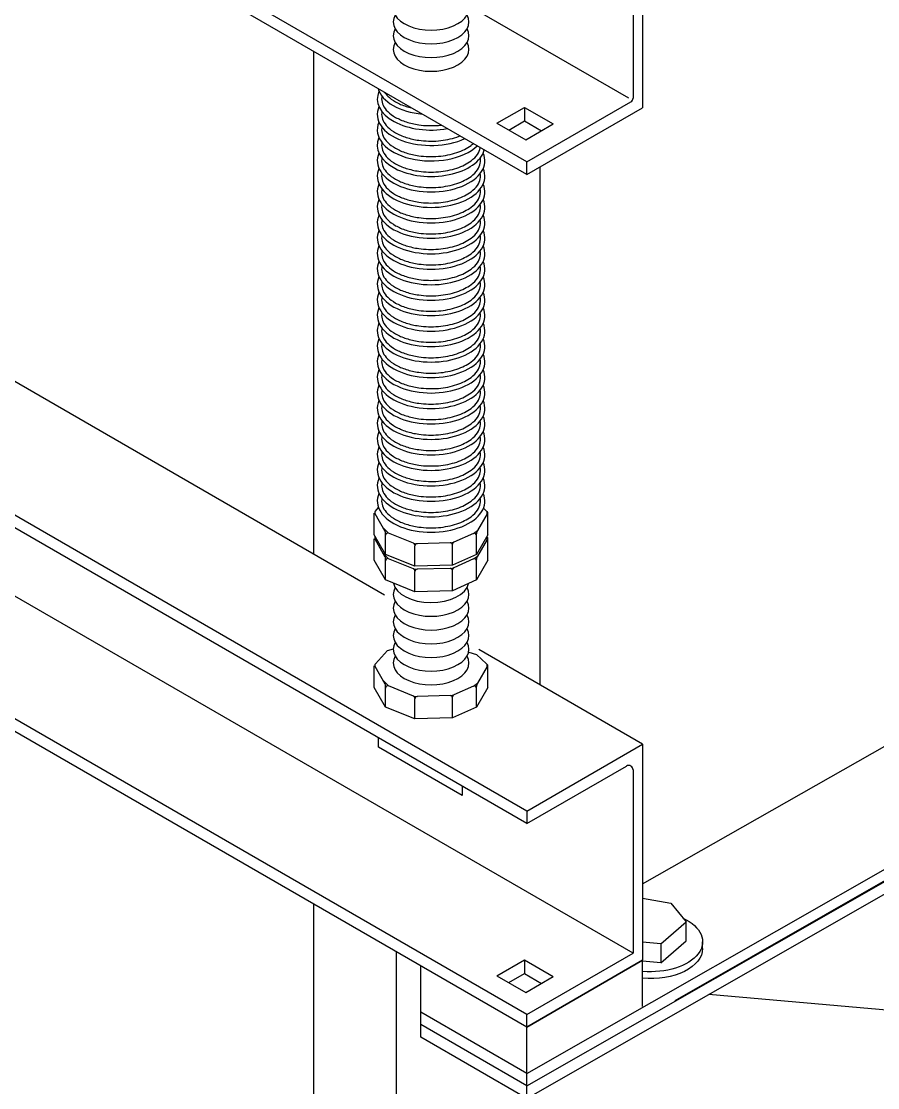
# Model space of a CAD drawing. Extents: x -5343388 to 7033982, y -486386 to 188356.
# Drawn here: x 601113 to 602967, y 10995 to 13303 of the extents above; entities that cross this region are included whole.
import ezdxf

# ---------------------------------------------------------------- set-up
doc = ezdxf.new("R2010")
doc.units = 0
doc.header["$MEASUREMENT"] = 0

msp = doc.modelspace()

# ---------------------------------------------------------------- linework, layer by layer
for p, q in [((602207.42857, 12998.97555, 0), (599259.29379, 14701.08195, 0)), ((602207.42857, 12971.78448, 0), (599259.29379, 14673.89089, 0)), ((602528.18398, 11184.30776, 0), (607395.48092, 13963.59722, 0)), ((602207.42857, 10971.92847, 0), (607395.48092, 13936.40615, 0)), ((602207.42857, 10999.11954, 0), (607023.07379, 13748.58786, 0)), ((602457.95409, 11436.37316, 0), (606257.41689, 13599.14829, 0)), ((602457.95409, 13584.15226, 0), (602457.95409, 13116.42546, 0)), ((602437.2904, 13528.53596, 0), (602437.2904, 13137.18469, 0)), ((602207.42857, 11026.3106, 0), (606487.27872, 13466.4375, 0)), ((602427.76698, 13137.18469, 0), (602101.28852, 13325.67711, 0)), ((602207.42857, 11594.10055, 0), (599259.29379, 13296.20696, 0)), ((602207.42857, 11566.90948, 0), (599259.29379, 13269.01589, 0)), ((601898.95291, 12061.48101, 0), (599863.1777, 13236.83637, 0)), ((602142.64583, 13082.86429, 0), (602202.00053, 13117.13274, 0)), ((602202.00053, 13117.13274, 0), (602264.21783, 13081.21157, 0)), ((602202.00053, 13117.13274, 0), (602202.00053, 13087.6531, 0)), ((602207.42857, 12998.97555, 0), (602432.52869, 13128.93716, 0)), ((602207.42857, 12971.78448, 0), (602457.95409, 13116.42546, 0)), ((602168.17595, 13068.12447, 0), (602202.00053, 13087.6531, 0)), ((602202.00053, 13087.6531, 0), (602238.68771, 13066.47175, 0)), ((602142.64583, 13082.86429, 0), (602204.86313, 13046.94312, 0)), ((602204.86313, 13046.94312, 0), (602264.21783, 13081.21157, 0)), ((602207.42857, 12971.78448, 0), (602207.42857, 12998.97555, 0)), ((602437.2904, 11286.2756, 0), (599487.87973, 12989.11865, 0)), ((602207.42857, 11153.56481, 0), (599259.29379, 12855.67122, 0)), ((602207.42857, 11126.37374, 0), (599259.29379, 12828.48015, 0)), ((601876.99103, 12192.20299, 0), (601876.99103, 12238.80951, 0)), ((601900.95576, 12199.13666, 0), (601878.72578, 12237.64012, 0)), ((601879.31958, 12243.2168, 0), (601886.13175, 12250.74122, 0)), ((602121.13486, 12237.38342, 0), (602100.32898, 12201.34658, 0)), ((602113.46094, 12249.65733, 0), (602120.27803, 12243.22852, 0)), ((602123.01782, 12192.20299, 0), (602123.01782, 12238.59018, 0)), ((601901.59371, 12149.5899, 0), (601876.99103, 12192.20299, 0)), ((601879.31958, 12187.81203, 0), (601879.44572, 12187.95136, 0)), ((601895.76263, 12208.13143, 0), (601908.12829, 12195.4103, 0)), ((601901.59371, 12149.5899, 0), (601901.59371, 12196.75581, 0)), ((601962.17019, 12173.73091, 0), (601908.12829, 12195.4103, 0)), ((602091.71844, 12195.05342, 0), (602049.08152, 12176.09111, 0)), ((602091.71844, 12195.05342, 0), (602100.32898, 12201.34658, 0)), ((602098.41514, 12149.5899, 0), (602098.41514, 12194.20401, 0)), ((602123.01782, 12192.20299, 0), (602098.41514, 12149.5899, 0)), ((601876.99103, 12136.79822, 0), (601876.99103, 12183.40474, 0)), ((601900.95576, 12143.73189, 0), (601878.72578, 12182.23536, 0)), ((601962.17019, 12173.73091, 0), (601969.78562, 12172.66325, 0)), ((601965.15903, 12124.09011, 0), (601965.15903, 12167.90345, 0)), ((602041.35796, 12174.69495, 0), (601969.78562, 12172.66325, 0)), ((602041.35796, 12174.69495, 0), (602049.08152, 12176.09111, 0)), ((602046.25479, 12126.39216, 0), (602046.25479, 12171.74028, 0)), ((602121.13486, 12181.97865, 0), (602100.32898, 12145.94181, 0)), ((602123.01782, 12136.79822, 0), (602123.01782, 12183.18541, 0)), ((601895.76263, 12152.72666, 0), (601908.12829, 12140.00553, 0)), ((601965.15903, 12124.09011, 0), (601901.59371, 12149.5899, 0)), ((601901.59371, 12094.18514, 0), (601901.59371, 12141.35104, 0)), ((602098.41514, 12149.5899, 0), (602046.25479, 12126.39216, 0)), ((602091.71844, 12139.64865, 0), (602100.32898, 12145.94181, 0)), ((601901.59371, 12094.18514, 0), (601876.99103, 12136.79822, 0)), ((601962.17019, 12118.32615, 0), (601908.12829, 12140.00553, 0)), ((601962.17019, 12118.32615, 0), (601969.78562, 12117.25848, 0)), ((602046.25479, 12126.39216, 0), (601965.15903, 12124.09011, 0)), ((602041.35796, 12119.29018, 0), (601969.78562, 12117.25848, 0)), ((602041.35796, 12119.29018, 0), (602049.08152, 12120.68634, 0)), ((602091.71844, 12139.64865, 0), (602049.08152, 12120.68634, 0)), ((602098.41514, 12094.18514, 0), (602098.41514, 12138.79925, 0)), ((602123.01782, 12136.79822, 0), (602098.41514, 12094.18514, 0)), ((601965.15903, 12068.68535, 0), (601901.59371, 12094.18514, 0)), ((601965.15903, 12068.68535, 0), (601965.15903, 12112.49869, 0)), ((602046.25479, 12070.98739, 0), (602046.25479, 12116.33551, 0)), ((602098.41514, 12094.18514, 0), (602046.25479, 12070.98739, 0)), ((602046.25479, 12070.98739, 0), (601965.15903, 12068.68535, 0)), ((601879.31958, 11912.54054, 0), (601905.43661, 11941.38824, 0)), ((601905.43661, 11941.38824, 0), (601918.61892, 11945.38689, 0)), ((602081.8507, 11938.24575, 0), (602098.52581, 11933.06554, 0)), ((602098.52581, 11933.06554, 0), (602120.27803, 11912.55226, 0)), ((602457.95409, 11738.74153, 0), (602103.26184, 11943.52319, 0)), ((601876.99103, 11861.52673, 0), (601876.99103, 11908.13324, 0)), ((601900.95576, 11868.4604, 0), (601878.72578, 11906.96386, 0)), ((602121.13486, 11906.70715, 0), (602100.32898, 11870.67032, 0)), ((602123.01782, 11861.52673, 0), (602123.01782, 11907.91392, 0)), ((601895.76263, 11877.45516, 0), (601908.12829, 11864.73403, 0)), ((601901.59371, 11818.91364, 0), (601901.59371, 11866.07954, 0)), ((601962.17019, 11843.05465, 0), (601908.12829, 11864.73403, 0)), ((602091.71844, 11864.37716, 0), (602049.08152, 11845.41485, 0)), ((602091.71844, 11864.37716, 0), (602100.32898, 11870.67032, 0)), ((602098.41514, 11818.91364, 0), (602098.41514, 11863.52775, 0)), ((601901.59371, 11818.91364, 0), (601876.99103, 11861.52673, 0)), ((601962.17019, 11843.05465, 0), (601969.78562, 11841.98698, 0)), ((602041.35796, 11844.01869, 0), (601969.78562, 11841.98698, 0)), ((602041.35796, 11844.01869, 0), (602049.08152, 11845.41485, 0)), ((602046.25479, 11795.71589, 0), (602046.25479, 11841.06402, 0)), ((602123.01782, 11861.52673, 0), (602098.41514, 11818.91364, 0)), ((601965.15903, 11793.41385, 0), (601901.59371, 11818.91364, 0)), ((601965.15903, 11793.41385, 0), (601965.15903, 11837.22719, 0)), ((602098.41514, 11818.91364, 0), (602046.25479, 11795.71589, 0)), ((602046.25479, 11795.71589, 0), (601965.15903, 11793.41385, 0)), ((602207.42857, 11594.10055, 0), (602457.95409, 11738.74153, 0)), ((602457.95409, 11738.74153, 0), (602457.95409, 11271.01472, 0)), ((602207.42857, 11566.90948, 0), (602423.00527, 11691.37275, 0)), ((602437.2904, 11683.12522, 0), (602437.2904, 11286.2756, 0)), ((602207.42857, 11594.10055, 0), (602207.42857, 11566.90948, 0)), ((602457.95409, 11405.15543, 0), (602518.82034, 11394.5172, 0)), ((602518.82034, 11394.5172, 0), (602551.81843, 11354.07203, 0)), ((602497.55113, 11306.41114, 0), (602551.81843, 11354.07203, 0)), ((602551.81843, 11312.93032, 0), (602551.81843, 11354.07203, 0)), ((602497.55113, 11306.41114, 0), (602457.95409, 11310.25123, 0)), ((602497.55113, 11265.26943, 0), (602551.81843, 11312.93032, 0)), ((602587.74244, 11296.40719, 0), (602587.74244, 11311.21819, 0)), ((602497.55113, 11306.41114, 0), (602497.55113, 11265.26943, 0)), ((602142.64583, 11237.45356, 0), (602202.00053, 11271.72201, 0)), ((602202.00053, 11271.72201, 0), (602264.21783, 11235.80083, 0)), ((602202.00053, 11271.72201, 0), (602202.00053, 11242.24236, 0)), ((602207.42857, 11153.56481, 0), (602437.2904, 11286.2756, 0)), ((602457.95409, 11271.01472, 0), (602207.42857, 11126.37374, 0)), ((602207.42857, 11126.37374, 0), (602457.95409, 11271.01472, 0)), ((602457.95409, 11170.95158, 0), (602457.95409, 11271.01472, 0)), ((602497.55113, 11265.26943, 0), (602457.95409, 11269.10952, 0)), ((601977.56674, 11104.63926, 0), (601977.56674, 11259.08454, 0)), ((602168.17595, 11222.71374, 0), (602202.00053, 11242.24236, 0)), ((602202.00053, 11242.24236, 0), (602238.68771, 11221.06101, 0)), ((602142.64583, 11237.45356, 0), (602204.86313, 11201.53238, 0)), ((602204.86313, 11201.53238, 0), (602264.21783, 11235.80083, 0)), ((607144.9554, 10797.27407, 0), (602601.50471, 11197.10545, 0)), ((602207.42857, 11026.3106, 0), (601977.56674, 11159.0214, 0)), ((602207.42857, 10971.92847, 0), (602207.42857, 11153.56481, 0)), ((602207.42857, 10999.11954, 0), (601977.56674, 11131.83033, 0)), ((602207.42857, 10971.92847, 0), (601977.56674, 11104.63926, 0))]:
    msp.add_line(p, q)
at = {"color": 6}
for p, q in [((601745.20393, 13238.65, 0), (601745.20393, 12150.24802, 0)), ((602235.59194, 12988.04461, 0), (602235.59194, 11867.12237, 0)), ((601745.20393, 11393.23927, 0), (601745.20393, 8753.28083, 0)), ((601924.75259, 11289.5768, 0), (601924.75259, 8800.08549, 0))]:
    msp.add_line(p, q, dxfattribs=at)
at = {"color": 9}
for p, q in [((601886.24516, 11732.18186, 0), (601886.24516, 11752.34481, 0)), ((602067.48282, 11627.54424, 0), (601886.24516, 11732.18186, 0)), ((602067.48282, 11647.7072, 0), (602067.48282, 11627.54424, 0))]:
    msp.add_line(p, q, dxfattribs=at)
for centre, radius, start, end in [((602427.76698, 13137.18469, 0), 9.52342, 300.00000006, 0), ((601882.84954, 12240.02098, 0), 4.76171, 137.84414436, 209.99999999), ((602117.0111, 12239.76427, 0), 4.76171, 330.00000001, 46.67904837), ((602118.2561, 12238.59018, 0), 4.76171, 0, 46.67904837), ((601882.84954, 12184.61621, 0), 4.76171, 137.84414436, 209.99999999), ((601896.832, 12196.75581, 0), 4.76171, 0, 29.99999999), ((601896.832, 12196.75581, 0), 4.76171, 0, 29.99999999), ((601906.35542, 12190.99093, 0), 4.76171, 68.14137376, 180), ((602093.65343, 12190.70259, 0), 4.76171, 0, 113.97658565), ((602112.70027, 12194.20401, 0), 14.28513, 150.00000001, 180), ((602117.0111, 12184.35951, 0), 4.76171, 330.00000001, 46.67904837), ((602118.2561, 12183.18541, 0), 4.76171, 0, 46.67904837), ((601960.39732, 12169.31154, 0), 4.76171, 0, 68.14137376), ((601969.92074, 12167.90345, 0), 4.76171, 91.626003, 180), ((602041.49308, 12169.93516, 0), 4.76171, 0, 91.626003), ((602051.0165, 12171.74028, 0), 4.76171, 113.97658565, 180), ((601896.832, 12141.35104, 0), 4.76171, 0, 29.99999999), ((601896.832, 12141.35104, 0), 4.76171, 0, 29.99999999), ((601906.35542, 12135.58616, 0), 4.76171, 68.14137376, 180), ((602112.70027, 12138.79925, 0), 14.28513, 150.00000001, 180), ((601960.39732, 12113.90678, 0), 4.76171, 0, 68.14137376), ((601969.92074, 12112.49869, 0), 4.76171, 91.626003, 180), ((602041.49308, 12114.53039, 0), 4.76171, 0, 91.626003), ((602051.0165, 12116.33551, 0), 4.76171, 113.97658565, 180), ((602093.65343, 12135.29782, 0), 4.76171, 0, 113.97658565), ((601882.84954, 11909.34472, 0), 4.76171, 137.84414436, 209.99999999), ((602117.0111, 11909.08801, 0), 4.76171, 330.00000001, 46.67904837), ((602118.2561, 11907.91392, 0), 4.76171, 0, 46.67904837), ((601896.832, 11866.07954, 0), 4.76171, 0, 29.99999999), ((601896.832, 11866.07954, 0), 4.76171, 0, 29.99999999), ((601906.35542, 11860.31466, 0), 4.76171, 68.14137376, 180), ((602093.65343, 11860.02633, 0), 4.76171, 0, 113.97658565), ((602112.70027, 11863.52775, 0), 14.28513, 150.00000001, 180), ((601960.39732, 11838.63528, 0), 4.76171, 0, 68.14137376), ((601969.92074, 11837.22719, 0), 4.76171, 91.626003, 180), ((602041.49308, 11839.25889, 0), 4.76171, 0, 91.626003), ((602051.0165, 11841.06402, 0), 4.76171, 113.97658565, 180), ((602427.76698, 11683.12522, 0), 9.52342, 0, 120.00000006)]:
    msp.add_arc(centre, radius, start, end)
for centre, major_axis, start_param, end_param in [((602000.00443, 13331.56065, 0), (81.88963, 0), 2.8223911923, 6.6023867685), ((602000.00443, 13301.88755, 0), (81.88963, 0), 2.8223911923, 6.6023867685), ((602000.00443, 13272.21445, 0), (81.88963, 0), 2.8223911923, 6.6023867685), ((602000.00443, 13242.54135, 0), (81.88963, 0), 2.8223911923, 6.6023867685), ((602000.00443, 13168.79409, 0), (116.42774, 0), 3.3048867624, 4.5490948715), ((602000.00443, 13135.31084, 0), (-116.42774, 0), -0.2517082226, 1.8777127975), ((602000.00443, 13101.82759, 0), (-116.42774, 0), -0.2517082226, 2.2477724929), ((602000.00443, 13068.34434, 0), (116.42774, 0), 2.889884431, 5.7442884396), ((602000.00443, 13034.86109, 0), (-116.42774, 0), -0.2517082226, 2.9949972689), ((602000.00443, 13001.37784, 0), (-116.42774, 0), -0.2517082226, 3.3933008762), ((602000.00443, 12967.89459, 0), (-116.42774, 0), -0.2517082226, 3.3933008762), ((602000.00443, 12934.41134, 0), (-116.42774, 0), -0.2517082226, 3.3933008762), ((602000.00443, 12900.9281, 0), (-116.42774, 0), -0.2517082226, 3.3933008762), ((602000.00443, 12867.44485, 0), (-116.42774, 0), -0.2517082226, 3.3933008762), ((602000.00443, 12833.9616, 0), (-116.42774, 0), -0.2517082226, 3.3933008762), ((602000.00443, 12800.47835, 0), (-116.42774, 0), -0.2517082226, 3.3933008762), ((602000.00443, 12766.9951, 0), (-116.42774, 0), -0.2517082226, 3.3933008762), ((602000.00443, 12733.51185, 0), (-116.42774, 0), -0.2517082226, 3.3933008762), ((602000.00443, 12700.0286, 0), (-116.42774, 0), -0.2517082226, 3.3933008762), ((602000.00443, 12666.54536, 0), (-116.42774, 0), -0.2517082226, 3.3933008762), ((602000.00443, 12633.06211, 0), (-116.42774, 0), -0.2517082226, 3.3933008762), ((602000.00443, 12599.57886, 0), (-116.42774, 0), -0.2517082226, 3.3933008762), ((602000.00443, 12566.09561, 0), (-116.42774, 0), -0.2517082226, 3.3933008762), ((602000.00443, 12532.61236, 0), (-116.42774, 0), -0.2517082226, 3.3933008762), ((602000.00443, 12499.12911, 0), (-116.42774, 0), -0.2517082226, 3.3933008762), ((602000.00443, 12465.64586, 0), (-116.42774, 0), -0.2517082226, 3.3933008762), ((602000.00443, 12432.16262, 0), (-116.42774, 0), -0.2517082226, 3.3933008762), ((602000.00443, 12398.67937, 0), (-116.42774, 0), -0.2517082226, 3.3933008762), ((602000.00443, 12365.19612, 0), (-116.42774, 0), -0.2517082226, 3.3933008762), ((602000.00443, 12331.71287, 0), (-116.42774, 0), -0.2517082226, 3.3933008762), ((602000.00443, 12298.22962, 0), (-116.42774, 0), -0.2517082226, 3.3933008762), ((602000.00443, 12264.74637, 0), (-116.42774, 0), -0.2517082226, 3.3933008762), ((602000.00443, 12062.85262, 0), (81.88963, 0), 2.8223911923, 6.6023867685), ((602000.00443, 12092.52572, 0), (81.88963, 0), 3.2510512288, 6.1563469631), ((602000.00443, 12033.17952, 0), (81.88963, 0), 2.8223911923, 6.6023867685), ((602000.00443, 12003.50642, 0), (81.88963, 0), 2.8223911923, 6.6023867685), ((602000.00443, 11973.83332, 0), (81.88963, 0), 2.8223911923, 6.6023867685), ((602000.00443, 11944.16022, 0), (81.88963, 0), 2.8223911923, 6.6023867685), ((602000.00443, 11914.48712, 0), (81.88963, 0), 2.8223911923, 6.6023867685)]:
    msp.add_ellipse(centre, major_axis=major_axis, ratio=0.5773502692, start_param=start_param, end_param=end_param, dxfattribs=at)
at = {"extrusion": (-5.55112e-17, -8.32667e-17, -1)}
for centre, start_param in [((602475.02622, 11311.21819, 0), 2.2434000146), ((602475.02622, 11296.40719, 0), 3.1415926536)]:
    msp.add_ellipse(centre, major_axis=(-112.71622, 0), ratio=0.5773502692, start_param=start_param, end_param=4.86443536, dxfattribs=at)
at = {"color": 9}
for points, knots in [([(601893.65255, 13141.44024, 0), (601893.22326, 13139.3899, 0), (601893.01392, 13137.34904, 0), (601893.01392, 13135.31084, 0), (601893.01392, 13130.80585, 0), (601894.03317, 13126.27884, 0), (601898.36218, 13117.09298, 0), (601901.69939, 13112.44659, 0), (601910.78227, 13103.5234, 0), (601916.52173, 13099.26056, 0), (601930.02367, 13091.64357, 0), (601937.78036, 13088.29046, 0), (601954.70382, 13082.84856, 0), (601963.86799, 13080.75917, 0), (601987.1619, 13077.4322, 0), (602001.67072, 13077.0111, 0), (602017.86552, 13078.35191, 0), (602019.96862, 13078.5626, 0), (602022.05817, 13078.80813, 0)], [6.1629935994, 6.1629935994, 6.1629935994, 6.1629935994, 6.2831853072, 6.2831853072, 6.2831853072, 6.5488420124, 6.5488420124, 6.8144987176, 6.8144987176, 7.0801554228, 7.0801554228, 7.345812128, 7.345812128, 7.6114688332, 7.6114688332, 7.9964116953, 7.9964116953, 8.0541718932, 8.0541718932, 8.0541718932, 8.0541718932]), ([(601899.3592, 13149.64841, 0), (601901.22397, 13146.88947, 0), (601903.51557, 13144.14558, 0), (601910.78227, 13137.00665, 0), (601916.52173, 13132.74381, 0), (601930.02367, 13125.12682, 0), (601937.78036, 13121.77371, 0), (601950.03648, 13117.83264, 0), (601953.97212, 13116.73951, 0), (601958.01698, 13115.78233, 0)], [6.65508197206, 6.65508197206, 6.65508197206, 6.65508197206, 6.81449871758, 6.81449871758, 7.08015542278, 7.08015542278, 7.34581212797, 7.34581212797, 7.4649373135, 7.4649373135, 7.4649373135, 7.4649373135]), ([(601893.65255, 13107.95699, 0), (601893.22326, 13105.90665, 0), (601893.01392, 13103.86579, 0), (601893.01392, 13101.82759, 0), (601893.01392, 13097.3226, 0), (601894.03317, 13092.79559, 0), (601898.36218, 13083.60974, 0), (601901.69939, 13078.96334, 0), (601910.78227, 13070.04016, 0), (601916.52173, 13065.77731, 0), (601930.02367, 13058.16032, 0), (601937.78036, 13054.80722, 0), (601954.70382, 13049.36531, 0), (601963.86799, 13047.27592, 0), (601987.1619, 13043.94895, 0), (602001.67072, 13043.52785, 0), (602029.83439, 13045.85959, 0), (602043.47841, 13048.61339, 0), (602058.04202, 13053.51033, 0), (602060.42988, 13054.38874, 0), (602062.74734, 13055.31622, 0)], [6.1629935994, 6.1629935994, 6.1629935994, 6.1629935994, 6.2831853072, 6.2831853072, 6.2831853072, 6.5488420124, 6.5488420124, 6.8144987176, 6.8144987176, 7.0801554228, 7.0801554228, 7.345812128, 7.345812128, 7.6114688332, 7.6114688332, 7.9964116953, 7.9964116953, 8.3813545574, 8.3813545574, 8.4592612374, 8.4592612374, 8.4592612374, 8.4592612374]), ([(601893.65255, 13074.47375, 0), (601893.22326, 13072.4234, 0), (601893.01392, 13070.38254, 0), (601893.01392, 13068.34434, 0), (601893.01392, 13063.83935, 0), (601894.03317, 13059.31234, 0), (601898.36218, 13050.12649, 0), (601901.69939, 13045.48009, 0), (601910.78227, 13036.55691, 0), (601916.52173, 13032.29406, 0), (601930.02367, 13024.67708, 0), (601937.78036, 13021.32397, 0), (601954.70382, 13015.88206, 0), (601963.86799, 13013.79267, 0), (601987.1619, 13010.4657, 0), (602001.67072, 13010.0446, 0), (602029.83439, 13012.37634, 0), (602043.47841, 13015.13014, 0), (602067.70295, 13023.27552, 0), (602078.26518, 13028.67037, 0), (602088.19955, 13036.08385, 0), (602089.84385, 13037.42402, 0), (602091.3762, 13038.78735, 0)], [6.1629935994, 6.1629935994, 6.1629935994, 6.1629935994, 6.2831853072, 6.2831853072, 6.2831853072, 6.5488420124, 6.5488420124, 6.8144987176, 6.8144987176, 7.0801554228, 7.0801554228, 7.345812128, 7.345812128, 7.6114688332, 7.6114688332, 7.9964116953, 7.9964116953, 8.3813545574, 8.3813545574, 8.7662974195, 8.7662974195, 8.8488297542, 8.8488297542, 8.8488297542, 8.8488297542]), ([(601893.65255, 13040.9905, 0), (601893.22326, 13038.94015, 0), (601893.01392, 13036.89929, 0), (601893.01392, 13034.86109, 0), (601893.01392, 13030.3561, 0), (601894.03317, 13025.8291, 0), (601898.36218, 13016.64324, 0), (601901.69939, 13011.99684, 0), (601910.78227, 13003.07366, 0), (601916.52173, 12998.81081, 0), (601930.02367, 12991.19383, 0), (601937.78036, 12987.84072, 0), (601954.70382, 12982.39881, 0), (601963.86799, 12980.30942, 0), (601987.1619, 12976.98245, 0), (602001.67072, 12976.56135, 0), (602029.83439, 12978.8931, 0), (602043.47841, 12981.64689, 0), (602067.70295, 12989.79227, 0), (602078.26518, 12995.18712, 0), (602092.37106, 13005.71357, 0), (602097.04551, 13010.4929, 0), (602103.71085, 13020.13737, 0), (602105.71312, 13024.97493, 0), (602106.56154, 13029.81676, 0), (602106.57735, 13029.90943, 0), (602106.59272, 13030.00208, 0)], [6.1629935994, 6.1629935994, 6.1629935994, 6.1629935994, 6.2831853072, 6.2831853072, 6.2831853072, 6.5488420124, 6.5488420124, 6.8144987176, 6.8144987176, 7.0801554228, 7.0801554228, 7.345812128, 7.345812128, 7.6114688332, 7.6114688332, 7.9964116953, 7.9964116953, 8.3813545574, 8.3813545574, 8.7662974195, 8.7662974195, 9.0451258456, 9.0451258456, 9.3239542718, 9.3239542718, 9.3293962062, 9.3293962062, 9.3293962062, 9.3293962062]), ([(601893.65255, 13007.50725, 0), (601893.22326, 13005.4569, 0), (601893.01392, 13003.41605, 0), (601893.01392, 13001.37784, 0), (601893.01392, 12996.87285, 0), (601894.03317, 12992.34585, 0), (601898.36218, 12983.15999, 0), (601901.69939, 12978.5136, 0), (601910.78227, 12969.59041, 0), (601916.52173, 12965.32757, 0), (601930.02367, 12957.71058, 0), (601937.78036, 12954.35747, 0), (601954.70382, 12948.91557, 0), (601963.86799, 12946.82617, 0), (601987.1619, 12943.4992, 0), (602001.67072, 12943.0781, 0), (602029.83439, 12945.40985, 0), (602043.47841, 12948.16364, 0), (602067.70295, 12956.30902, 0), (602078.26518, 12961.70387, 0), (602092.37106, 12972.23033, 0), (602097.04551, 12977.00965, 0), (602103.71085, 12986.65413, 0), (602105.71312, 12991.49168, 0), (602107.20501, 13000.00577, 0), (602107.15057, 13003.73894, 0), (602106.35694, 13007.50808, 0)], [6.1629935994, 6.1629935994, 6.1629935994, 6.1629935994, 6.2831853072, 6.2831853072, 6.2831853072, 6.5488420124, 6.5488420124, 6.8144987176, 6.8144987176, 7.0801554228, 7.0801554228, 7.345812128, 7.345812128, 7.6114688332, 7.6114688332, 7.9964116953, 7.9964116953, 8.3813545574, 8.3813545574, 8.7662974195, 8.7662974195, 9.0451258456, 9.0451258456, 9.3239542718, 9.3239542718, 9.5449990367, 9.5449990367, 9.5449990367, 9.5449990367]), ([(601893.65255, 12974.024, 0), (601893.22326, 12971.97366, 0), (601893.01392, 12969.9328, 0), (601893.01392, 12967.89459, 0), (601893.01392, 12963.3896, 0), (601894.03317, 12958.8626, 0), (601898.36218, 12949.67674, 0), (601901.69939, 12945.03035, 0), (601910.78227, 12936.10716, 0), (601916.52173, 12931.84432, 0), (601930.02367, 12924.22733, 0), (601937.78036, 12920.87422, 0), (601954.70382, 12915.43232, 0), (601963.86799, 12913.34292, 0), (601987.1619, 12910.01595, 0), (602001.67072, 12909.59485, 0), (602029.83439, 12911.9266, 0), (602043.47841, 12914.6804, 0), (602067.70295, 12922.82578, 0), (602078.26518, 12928.22062, 0), (602092.37106, 12938.74708, 0), (602097.04551, 12943.52641, 0), (602103.71085, 12953.17088, 0), (602105.71312, 12958.00843, 0), (602107.20501, 12966.52252, 0), (602107.15057, 12970.25569, 0), (602106.35694, 12974.02483, 0)], [6.1629935994, 6.1629935994, 6.1629935994, 6.1629935994, 6.2831853072, 6.2831853072, 6.2831853072, 6.5488420124, 6.5488420124, 6.8144987176, 6.8144987176, 7.0801554228, 7.0801554228, 7.345812128, 7.345812128, 7.6114688332, 7.6114688332, 7.9964116953, 7.9964116953, 8.3813545574, 8.3813545574, 8.7662974195, 8.7662974195, 9.0451258456, 9.0451258456, 9.3239542718, 9.3239542718, 9.5449990367, 9.5449990367, 9.5449990367, 9.5449990367]), ([(601893.65255, 12940.54075, 0), (601893.22326, 12938.49041, 0), (601893.01392, 12936.44955, 0), (601893.01392, 12934.41134, 0), (601893.01392, 12929.90635, 0), (601894.03317, 12925.37935, 0), (601898.36218, 12916.19349, 0), (601901.69939, 12911.5471, 0), (601910.78227, 12902.62391, 0), (601916.52173, 12898.36107, 0), (601930.02367, 12890.74408, 0), (601937.78036, 12887.39097, 0), (601954.70382, 12881.94907, 0), (601963.86799, 12879.85968, 0), (601987.1619, 12876.5327, 0), (602001.67072, 12876.11161, 0), (602029.83439, 12878.44335, 0), (602043.47841, 12881.19715, 0), (602067.70295, 12889.34253, 0), (602078.26518, 12894.73737, 0), (602092.37106, 12905.26383, 0), (602097.04551, 12910.04316, 0), (602103.71085, 12919.68763, 0), (602105.71312, 12924.52518, 0), (602107.20501, 12933.03927, 0), (602107.15057, 12936.77244, 0), (602106.35694, 12940.54159, 0)], [6.1629935994, 6.1629935994, 6.1629935994, 6.1629935994, 6.2831853072, 6.2831853072, 6.2831853072, 6.5488420124, 6.5488420124, 6.8144987176, 6.8144987176, 7.0801554228, 7.0801554228, 7.345812128, 7.345812128, 7.6114688332, 7.6114688332, 7.9964116953, 7.9964116953, 8.3813545574, 8.3813545574, 8.7662974195, 8.7662974195, 9.0451258456, 9.0451258456, 9.3239542718, 9.3239542718, 9.5449990367, 9.5449990367, 9.5449990367, 9.5449990367]), ([(601893.65255, 12907.0575, 0), (601893.22326, 12905.00716, 0), (601893.01392, 12902.9663, 0), (601893.01392, 12900.9281, 0), (601893.01392, 12896.42311, 0), (601894.03317, 12891.8961, 0), (601898.36218, 12882.71024, 0), (601901.69939, 12878.06385, 0), (601910.78227, 12869.14066, 0), (601916.52173, 12864.87782, 0), (601930.02367, 12857.26083, 0), (601937.78036, 12853.90772, 0), (601954.70382, 12848.46582, 0), (601963.86799, 12846.37643, 0), (601987.1619, 12843.04946, 0), (602001.67072, 12842.62836, 0), (602029.83439, 12844.9601, 0), (602043.47841, 12847.7139, 0), (602067.70295, 12855.85928, 0), (602078.26518, 12861.25412, 0), (602092.37106, 12871.78058, 0), (602097.04551, 12876.55991, 0), (602103.71085, 12886.20438, 0), (602105.71312, 12891.04193, 0), (602107.20501, 12899.55602, 0), (602107.15057, 12903.28919, 0), (602106.35694, 12907.05834, 0)], [6.1629935994, 6.1629935994, 6.1629935994, 6.1629935994, 6.2831853072, 6.2831853072, 6.2831853072, 6.5488420124, 6.5488420124, 6.8144987176, 6.8144987176, 7.0801554228, 7.0801554228, 7.345812128, 7.345812128, 7.6114688332, 7.6114688332, 7.9964116953, 7.9964116953, 8.3813545574, 8.3813545574, 8.7662974195, 8.7662974195, 9.0451258456, 9.0451258456, 9.3239542718, 9.3239542718, 9.5449990367, 9.5449990367, 9.5449990367, 9.5449990367]), ([(601893.65255, 12873.57425, 0), (601893.22326, 12871.52391, 0), (601893.01392, 12869.48305, 0), (601893.01392, 12867.44485, 0), (601893.01392, 12862.93986, 0), (601894.03317, 12858.41285, 0), (601898.36218, 12849.227, 0), (601901.69939, 12844.5806, 0), (601910.78227, 12835.65741, 0), (601916.52173, 12831.39457, 0), (601930.02367, 12823.77758, 0), (601937.78036, 12820.42448, 0), (601954.70382, 12814.98257, 0), (601963.86799, 12812.89318, 0), (601987.1619, 12809.56621, 0), (602001.67072, 12809.14511, 0), (602029.83439, 12811.47685, 0), (602043.47841, 12814.23065, 0), (602067.70295, 12822.37603, 0), (602078.26518, 12827.77087, 0), (602092.37106, 12838.29733, 0), (602097.04551, 12843.07666, 0), (602103.71085, 12852.72113, 0), (602105.71312, 12857.55868, 0), (602107.20501, 12866.07277, 0), (602107.15057, 12869.80594, 0), (602106.35694, 12873.57509, 0)], [6.1629935994, 6.1629935994, 6.1629935994, 6.1629935994, 6.2831853072, 6.2831853072, 6.2831853072, 6.5488420124, 6.5488420124, 6.8144987176, 6.8144987176, 7.0801554228, 7.0801554228, 7.345812128, 7.345812128, 7.6114688332, 7.6114688332, 7.9964116953, 7.9964116953, 8.3813545574, 8.3813545574, 8.7662974195, 8.7662974195, 9.0451258456, 9.0451258456, 9.3239542718, 9.3239542718, 9.5449990367, 9.5449990367, 9.5449990367, 9.5449990367]), ([(601893.65255, 12840.091, 0), (601893.22326, 12838.04066, 0), (601893.01392, 12835.9998, 0), (601893.01392, 12833.9616, 0), (601893.01392, 12829.45661, 0), (601894.03317, 12824.9296, 0), (601898.36218, 12815.74375, 0), (601901.69939, 12811.09735, 0), (601910.78227, 12802.17417, 0), (601916.52173, 12797.91132, 0), (601930.02367, 12790.29433, 0), (601937.78036, 12786.94123, 0), (601954.70382, 12781.49932, 0), (601963.86799, 12779.40993, 0), (601987.1619, 12776.08296, 0), (602001.67072, 12775.66186, 0), (602029.83439, 12777.9936, 0), (602043.47841, 12780.7474, 0), (602067.70295, 12788.89278, 0), (602078.26518, 12794.28763, 0), (602092.37106, 12804.81408, 0), (602097.04551, 12809.59341, 0), (602103.71085, 12819.23788, 0), (602105.71312, 12824.07543, 0), (602107.20501, 12832.58953, 0), (602107.15057, 12836.32269, 0), (602106.35694, 12840.09184, 0)], [6.1629935994, 6.1629935994, 6.1629935994, 6.1629935994, 6.2831853072, 6.2831853072, 6.2831853072, 6.5488420124, 6.5488420124, 6.8144987176, 6.8144987176, 7.0801554228, 7.0801554228, 7.345812128, 7.345812128, 7.6114688332, 7.6114688332, 7.9964116953, 7.9964116953, 8.3813545574, 8.3813545574, 8.7662974195, 8.7662974195, 9.0451258456, 9.0451258456, 9.3239542718, 9.3239542718, 9.5449990367, 9.5449990367, 9.5449990367, 9.5449990367]), ([(601893.65255, 12806.60776, 0), (601893.22326, 12804.55741, 0), (601893.01392, 12802.51655, 0), (601893.01392, 12800.47835, 0), (601893.01392, 12795.97336, 0), (601894.03317, 12791.44636, 0), (601898.36218, 12782.2605, 0), (601901.69939, 12777.6141, 0), (601910.78227, 12768.69092, 0), (601916.52173, 12764.42807, 0), (601930.02367, 12756.81109, 0), (601937.78036, 12753.45798, 0), (601954.70382, 12748.01607, 0), (601963.86799, 12745.92668, 0), (601987.1619, 12742.59971, 0), (602001.67072, 12742.17861, 0), (602029.83439, 12744.51036, 0), (602043.47841, 12747.26415, 0), (602067.70295, 12755.40953, 0), (602078.26518, 12760.80438, 0), (602092.37106, 12771.33083, 0), (602097.04551, 12776.11016, 0), (602103.71085, 12785.75463, 0), (602105.71312, 12790.59218, 0), (602107.20501, 12799.10628, 0), (602107.15057, 12802.83945, 0), (602106.35694, 12806.60859, 0)], [6.1629935994, 6.1629935994, 6.1629935994, 6.1629935994, 6.2831853072, 6.2831853072, 6.2831853072, 6.5488420124, 6.5488420124, 6.8144987176, 6.8144987176, 7.0801554228, 7.0801554228, 7.345812128, 7.345812128, 7.6114688332, 7.6114688332, 7.9964116953, 7.9964116953, 8.3813545574, 8.3813545574, 8.7662974195, 8.7662974195, 9.0451258456, 9.0451258456, 9.3239542718, 9.3239542718, 9.5449990367, 9.5449990367, 9.5449990367, 9.5449990367]), ([(601893.65255, 12773.12451, 0), (601893.22326, 12771.07416, 0), (601893.01392, 12769.03331, 0), (601893.01392, 12766.9951, 0), (601893.01392, 12762.49011, 0), (601894.03317, 12757.96311, 0), (601898.36218, 12748.77725, 0), (601901.69939, 12744.13086, 0), (601910.78227, 12735.20767, 0), (601916.52173, 12730.94483, 0), (601930.02367, 12723.32784, 0), (601937.78036, 12719.97473, 0), (601954.70382, 12714.53282, 0), (601963.86799, 12712.44343, 0), (601987.1619, 12709.11646, 0), (602001.67072, 12708.69536, 0), (602029.83439, 12711.02711, 0), (602043.47841, 12713.7809, 0), (602067.70295, 12721.92628, 0), (602078.26518, 12727.32113, 0), (602092.37106, 12737.84759, 0), (602097.04551, 12742.62691, 0), (602103.71085, 12752.27139, 0), (602105.71312, 12757.10894, 0), (602107.20501, 12765.62303, 0), (602107.15057, 12769.3562, 0), (602106.35694, 12773.12534, 0)], [6.1629935994, 6.1629935994, 6.1629935994, 6.1629935994, 6.2831853072, 6.2831853072, 6.2831853072, 6.5488420124, 6.5488420124, 6.8144987176, 6.8144987176, 7.0801554228, 7.0801554228, 7.345812128, 7.345812128, 7.6114688332, 7.6114688332, 7.9964116953, 7.9964116953, 8.3813545574, 8.3813545574, 8.7662974195, 8.7662974195, 9.0451258456, 9.0451258456, 9.3239542718, 9.3239542718, 9.5449990367, 9.5449990367, 9.5449990367, 9.5449990367]), ([(601893.65255, 12739.64126, 0), (601893.22326, 12737.59091, 0), (601893.01392, 12735.55006, 0), (601893.01392, 12733.51185, 0), (601893.01392, 12729.00686, 0), (601894.03317, 12724.47986, 0), (601898.36218, 12715.294, 0), (601901.69939, 12710.64761, 0), (601910.78227, 12701.72442, 0), (601916.52173, 12697.46158, 0), (601930.02367, 12689.84459, 0), (601937.78036, 12686.49148, 0), (601954.70382, 12681.04958, 0), (601963.86799, 12678.96018, 0), (601987.1619, 12675.63321, 0), (602001.67072, 12675.21211, 0), (602029.83439, 12677.54386, 0), (602043.47841, 12680.29765, 0), (602067.70295, 12688.44304, 0), (602078.26518, 12693.83788, 0), (602092.37106, 12704.36434, 0), (602097.04551, 12709.14366, 0), (602103.71085, 12718.78814, 0), (602105.71312, 12723.62569, 0), (602107.20501, 12732.13978, 0), (602107.15057, 12735.87295, 0), (602106.35694, 12739.64209, 0)], [6.1629935994, 6.1629935994, 6.1629935994, 6.1629935994, 6.2831853072, 6.2831853072, 6.2831853072, 6.5488420124, 6.5488420124, 6.8144987176, 6.8144987176, 7.0801554228, 7.0801554228, 7.345812128, 7.345812128, 7.6114688332, 7.6114688332, 7.9964116953, 7.9964116953, 8.3813545574, 8.3813545574, 8.7662974195, 8.7662974195, 9.0451258456, 9.0451258456, 9.3239542718, 9.3239542718, 9.5449990367, 9.5449990367, 9.5449990367, 9.5449990367]), ([(601893.65255, 12706.15801, 0), (601893.22326, 12704.10767, 0), (601893.01392, 12702.06681, 0), (601893.01392, 12700.0286, 0), (601893.01392, 12695.52361, 0), (601894.03317, 12690.99661, 0), (601898.36218, 12681.81075, 0), (601901.69939, 12677.16436, 0), (601910.78227, 12668.24117, 0), (601916.52173, 12663.97833, 0), (601930.02367, 12656.36134, 0), (601937.78036, 12653.00823, 0), (601954.70382, 12647.56633, 0), (601963.86799, 12645.47694, 0), (601987.1619, 12642.14996, 0), (602001.67072, 12641.72886, 0), (602029.83439, 12644.06061, 0), (602043.47841, 12646.81441, 0), (602067.70295, 12654.95979, 0), (602078.26518, 12660.35463, 0), (602092.37106, 12670.88109, 0), (602097.04551, 12675.66042, 0), (602103.71085, 12685.30489, 0), (602105.71312, 12690.14244, 0), (602107.20501, 12698.65653, 0), (602107.15057, 12702.3897, 0), (602106.35694, 12706.15885, 0)], [6.1629935994, 6.1629935994, 6.1629935994, 6.1629935994, 6.2831853072, 6.2831853072, 6.2831853072, 6.5488420124, 6.5488420124, 6.8144987176, 6.8144987176, 7.0801554228, 7.0801554228, 7.345812128, 7.345812128, 7.6114688332, 7.6114688332, 7.9964116953, 7.9964116953, 8.3813545574, 8.3813545574, 8.7662974195, 8.7662974195, 9.0451258456, 9.0451258456, 9.3239542718, 9.3239542718, 9.5449990367, 9.5449990367, 9.5449990367, 9.5449990367]), ([(601893.65255, 12672.67476, 0), (601893.22326, 12670.62442, 0), (601893.01392, 12668.58356, 0), (601893.01392, 12666.54536, 0), (601893.01392, 12662.04037, 0), (601894.03317, 12657.51336, 0), (601898.36218, 12648.3275, 0), (601901.69939, 12643.68111, 0), (601910.78227, 12634.75792, 0), (601916.52173, 12630.49508, 0), (601930.02367, 12622.87809, 0), (601937.78036, 12619.52498, 0), (601954.70382, 12614.08308, 0), (601963.86799, 12611.99369, 0), (601987.1619, 12608.66671, 0), (602001.67072, 12608.24562, 0), (602029.83439, 12610.57736, 0), (602043.47841, 12613.33116, 0), (602067.70295, 12621.47654, 0), (602078.26518, 12626.87138, 0), (602092.37106, 12637.39784, 0), (602097.04551, 12642.17717, 0), (602103.71085, 12651.82164, 0), (602105.71312, 12656.65919, 0), (602107.20501, 12665.17328, 0), (602107.15057, 12668.90645, 0), (602106.35694, 12672.6756, 0)], [6.1629935994, 6.1629935994, 6.1629935994, 6.1629935994, 6.2831853072, 6.2831853072, 6.2831853072, 6.5488420124, 6.5488420124, 6.8144987176, 6.8144987176, 7.0801554228, 7.0801554228, 7.345812128, 7.345812128, 7.6114688332, 7.6114688332, 7.9964116953, 7.9964116953, 8.3813545574, 8.3813545574, 8.7662974195, 8.7662974195, 9.0451258456, 9.0451258456, 9.3239542718, 9.3239542718, 9.5449990367, 9.5449990367, 9.5449990367, 9.5449990367]), ([(601893.65255, 12639.19151, 0), (601893.22326, 12637.14117, 0), (601893.01392, 12635.10031, 0), (601893.01392, 12633.06211, 0), (601893.01392, 12628.55712, 0), (601894.03317, 12624.03011, 0), (601898.36218, 12614.84425, 0), (601901.69939, 12610.19786, 0), (601910.78227, 12601.27467, 0), (601916.52173, 12597.01183, 0), (601930.02367, 12589.39484, 0), (601937.78036, 12586.04173, 0), (601954.70382, 12580.59983, 0), (601963.86799, 12578.51044, 0), (601987.1619, 12575.18347, 0), (602001.67072, 12574.76237, 0), (602029.83439, 12577.09411, 0), (602043.47841, 12579.84791, 0), (602067.70295, 12587.99329, 0), (602078.26518, 12593.38813, 0), (602092.37106, 12603.91459, 0), (602097.04551, 12608.69392, 0), (602103.71085, 12618.33839, 0), (602105.71312, 12623.17594, 0), (602107.20501, 12631.69003, 0), (602107.15057, 12635.4232, 0), (602106.35694, 12639.19235, 0)], [6.1629935994, 6.1629935994, 6.1629935994, 6.1629935994, 6.2831853072, 6.2831853072, 6.2831853072, 6.5488420124, 6.5488420124, 6.8144987176, 6.8144987176, 7.0801554228, 7.0801554228, 7.345812128, 7.345812128, 7.6114688332, 7.6114688332, 7.9964116953, 7.9964116953, 8.3813545574, 8.3813545574, 8.7662974195, 8.7662974195, 9.0451258456, 9.0451258456, 9.3239542718, 9.3239542718, 9.5449990367, 9.5449990367, 9.5449990367, 9.5449990367]), ([(601893.65255, 12605.70826, 0), (601893.22326, 12603.65792, 0), (601893.01392, 12601.61706, 0), (601893.01392, 12599.57886, 0), (601893.01392, 12595.07387, 0), (601894.03317, 12590.54686, 0), (601898.36218, 12581.36101, 0), (601901.69939, 12576.71461, 0), (601910.78227, 12567.79143, 0), (601916.52173, 12563.52858, 0), (601930.02367, 12555.91159, 0), (601937.78036, 12552.55849, 0), (601954.70382, 12547.11658, 0), (601963.86799, 12545.02719, 0), (601987.1619, 12541.70022, 0), (602001.67072, 12541.27912, 0), (602029.83439, 12543.61086, 0), (602043.47841, 12546.36466, 0), (602067.70295, 12554.51004, 0), (602078.26518, 12559.90489, 0), (602092.37106, 12570.43134, 0), (602097.04551, 12575.21067, 0), (602103.71085, 12584.85514, 0), (602105.71312, 12589.69269, 0), (602107.20501, 12598.20678, 0), (602107.15057, 12601.93995, 0), (602106.35694, 12605.7091, 0)], [6.1629935994, 6.1629935994, 6.1629935994, 6.1629935994, 6.2831853072, 6.2831853072, 6.2831853072, 6.5488420124, 6.5488420124, 6.8144987176, 6.8144987176, 7.0801554228, 7.0801554228, 7.345812128, 7.345812128, 7.6114688332, 7.6114688332, 7.9964116953, 7.9964116953, 8.3813545574, 8.3813545574, 8.7662974195, 8.7662974195, 9.0451258456, 9.0451258456, 9.3239542718, 9.3239542718, 9.5449990367, 9.5449990367, 9.5449990367, 9.5449990367]), ([(601893.65255, 12572.22502, 0), (601893.22326, 12570.17467, 0), (601893.01392, 12568.13381, 0), (601893.01392, 12566.09561, 0), (601893.01392, 12561.59062, 0), (601894.03317, 12557.06362, 0), (601898.36218, 12547.87776, 0), (601901.69939, 12543.23136, 0), (601910.78227, 12534.30818, 0), (601916.52173, 12530.04533, 0), (601930.02367, 12522.42835, 0), (601937.78036, 12519.07524, 0), (601954.70382, 12513.63333, 0), (601963.86799, 12511.54394, 0), (601987.1619, 12508.21697, 0), (602001.67072, 12507.79587, 0), (602029.83439, 12510.12761, 0), (602043.47841, 12512.88141, 0), (602067.70295, 12521.02679, 0), (602078.26518, 12526.42164, 0), (602092.37106, 12536.94809, 0), (602097.04551, 12541.72742, 0), (602103.71085, 12551.37189, 0), (602105.71312, 12556.20944, 0), (602107.20501, 12564.72354, 0), (602107.15057, 12568.45671, 0), (602106.35694, 12572.22585, 0)], [6.1629935994, 6.1629935994, 6.1629935994, 6.1629935994, 6.2831853072, 6.2831853072, 6.2831853072, 6.5488420124, 6.5488420124, 6.8144987176, 6.8144987176, 7.0801554228, 7.0801554228, 7.345812128, 7.345812128, 7.6114688332, 7.6114688332, 7.9964116953, 7.9964116953, 8.3813545574, 8.3813545574, 8.7662974195, 8.7662974195, 9.0451258456, 9.0451258456, 9.3239542718, 9.3239542718, 9.5449990367, 9.5449990367, 9.5449990367, 9.5449990367]), ([(601893.65255, 12538.74177, 0), (601893.22326, 12536.69142, 0), (601893.01392, 12534.65057, 0), (601893.01392, 12532.61236, 0), (601893.01392, 12528.10737, 0), (601894.03317, 12523.58037, 0), (601898.36218, 12514.39451, 0), (601901.69939, 12509.74812, 0), (601910.78227, 12500.82493, 0), (601916.52173, 12496.56208, 0), (601930.02367, 12488.9451, 0), (601937.78036, 12485.59199, 0), (601954.70382, 12480.15008, 0), (601963.86799, 12478.06069, 0), (601987.1619, 12474.73372, 0), (602001.67072, 12474.31262, 0), (602029.83439, 12476.64437, 0), (602043.47841, 12479.39816, 0), (602067.70295, 12487.54354, 0), (602078.26518, 12492.93839, 0), (602092.37106, 12503.46485, 0), (602097.04551, 12508.24417, 0), (602103.71085, 12517.88864, 0), (602105.71312, 12522.7262, 0), (602107.20501, 12531.24029, 0), (602107.15057, 12534.97346, 0), (602106.35694, 12538.7426, 0)], [6.1629935994, 6.1629935994, 6.1629935994, 6.1629935994, 6.2831853072, 6.2831853072, 6.2831853072, 6.5488420124, 6.5488420124, 6.8144987176, 6.8144987176, 7.0801554228, 7.0801554228, 7.345812128, 7.345812128, 7.6114688332, 7.6114688332, 7.9964116953, 7.9964116953, 8.3813545574, 8.3813545574, 8.7662974195, 8.7662974195, 9.0451258456, 9.0451258456, 9.3239542718, 9.3239542718, 9.5449990367, 9.5449990367, 9.5449990367, 9.5449990367]), ([(601893.65255, 12505.25852, 0), (601893.22326, 12503.20817, 0), (601893.01392, 12501.16732, 0), (601893.01392, 12499.12911, 0), (601893.01392, 12494.62412, 0), (601894.03317, 12490.09712, 0), (601898.36218, 12480.91126, 0), (601901.69939, 12476.26487, 0), (601910.78227, 12467.34168, 0), (601916.52173, 12463.07884, 0), (601930.02367, 12455.46185, 0), (601937.78036, 12452.10874, 0), (601954.70382, 12446.66684, 0), (601963.86799, 12444.57744, 0), (601987.1619, 12441.25047, 0), (602001.67072, 12440.82937, 0), (602029.83439, 12443.16112, 0), (602043.47841, 12445.91491, 0), (602067.70295, 12454.0603, 0), (602078.26518, 12459.45514, 0), (602092.37106, 12469.9816, 0), (602097.04551, 12474.76092, 0), (602103.71085, 12484.4054, 0), (602105.71312, 12489.24295, 0), (602107.20501, 12497.75704, 0), (602107.15057, 12501.49021, 0), (602106.35694, 12505.25935, 0)], [6.1629935994, 6.1629935994, 6.1629935994, 6.1629935994, 6.2831853072, 6.2831853072, 6.2831853072, 6.5488420124, 6.5488420124, 6.8144987176, 6.8144987176, 7.0801554228, 7.0801554228, 7.345812128, 7.345812128, 7.6114688332, 7.6114688332, 7.9964116953, 7.9964116953, 8.3813545574, 8.3813545574, 8.7662974195, 8.7662974195, 9.0451258456, 9.0451258456, 9.3239542718, 9.3239542718, 9.5449990367, 9.5449990367, 9.5449990367, 9.5449990367]), ([(601893.65255, 12471.77527, 0), (601893.22326, 12469.72493, 0), (601893.01392, 12467.68407, 0), (601893.01392, 12465.64586, 0), (601893.01392, 12461.14087, 0), (601894.03317, 12456.61387, 0), (601898.36218, 12447.42801, 0), (601901.69939, 12442.78162, 0), (601910.78227, 12433.85843, 0), (601916.52173, 12429.59559, 0), (601930.02367, 12421.9786, 0), (601937.78036, 12418.62549, 0), (601954.70382, 12413.18359, 0), (601963.86799, 12411.0942, 0), (601987.1619, 12407.76722, 0), (602001.67072, 12407.34612, 0), (602029.83439, 12409.67787, 0), (602043.47841, 12412.43167, 0), (602067.70295, 12420.57705, 0), (602078.26518, 12425.97189, 0), (602092.37106, 12436.49835, 0), (602097.04551, 12441.27768, 0), (602103.71085, 12450.92215, 0), (602105.71312, 12455.7597, 0), (602107.20501, 12464.27379, 0), (602107.15057, 12468.00696, 0), (602106.35694, 12471.7761, 0)], [6.1629935994, 6.1629935994, 6.1629935994, 6.1629935994, 6.2831853072, 6.2831853072, 6.2831853072, 6.5488420124, 6.5488420124, 6.8144987176, 6.8144987176, 7.0801554228, 7.0801554228, 7.345812128, 7.345812128, 7.6114688332, 7.6114688332, 7.9964116953, 7.9964116953, 8.3813545574, 8.3813545574, 8.7662974195, 8.7662974195, 9.0451258456, 9.0451258456, 9.3239542718, 9.3239542718, 9.5449990367, 9.5449990367, 9.5449990367, 9.5449990367]), ([(601893.65255, 12438.29202, 0), (601893.22326, 12436.24168, 0), (601893.01392, 12434.20082, 0), (601893.01392, 12432.16262, 0), (601893.01392, 12427.65762, 0), (601894.03317, 12423.13062, 0), (601898.36218, 12413.94476, 0), (601901.69939, 12409.29837, 0), (601910.78227, 12400.37518, 0), (601916.52173, 12396.11234, 0), (601930.02367, 12388.49535, 0), (601937.78036, 12385.14224, 0), (601954.70382, 12379.70034, 0), (601963.86799, 12377.61095, 0), (601987.1619, 12374.28397, 0), (602001.67072, 12373.86288, 0), (602029.83439, 12376.19462, 0), (602043.47841, 12378.94842, 0), (602067.70295, 12387.0938, 0), (602078.26518, 12392.48864, 0), (602092.37106, 12403.0151, 0), (602097.04551, 12407.79443, 0), (602103.71085, 12417.4389, 0), (602105.71312, 12422.27645, 0), (602107.20501, 12430.79054, 0), (602107.15057, 12434.52371, 0), (602106.35694, 12438.29286, 0)], [6.1629935994, 6.1629935994, 6.1629935994, 6.1629935994, 6.2831853072, 6.2831853072, 6.2831853072, 6.5488420124, 6.5488420124, 6.8144987176, 6.8144987176, 7.0801554228, 7.0801554228, 7.345812128, 7.345812128, 7.6114688332, 7.6114688332, 7.9964116953, 7.9964116953, 8.3813545574, 8.3813545574, 8.7662974195, 8.7662974195, 9.0451258456, 9.0451258456, 9.3239542718, 9.3239542718, 9.5449990367, 9.5449990367, 9.5449990367, 9.5449990367]), ([(601893.65255, 12404.80877, 0), (601893.22326, 12402.75843, 0), (601893.01392, 12400.71757, 0), (601893.01392, 12398.67937, 0), (601893.01392, 12394.17438, 0), (601894.03317, 12389.64737, 0), (601898.36218, 12380.46151, 0), (601901.69939, 12375.81512, 0), (601910.78227, 12366.89193, 0), (601916.52173, 12362.62909, 0), (601930.02367, 12355.0121, 0), (601937.78036, 12351.65899, 0), (601954.70382, 12346.21709, 0), (601963.86799, 12344.1277, 0), (601987.1619, 12340.80073, 0), (602001.67072, 12340.37963, 0), (602029.83439, 12342.71137, 0), (602043.47841, 12345.46517, 0), (602067.70295, 12353.61055, 0), (602078.26518, 12359.00539, 0), (602092.37106, 12369.53185, 0), (602097.04551, 12374.31118, 0), (602103.71085, 12383.95565, 0), (602105.71312, 12388.7932, 0), (602107.20501, 12397.30729, 0), (602107.15057, 12401.04046, 0), (602106.35694, 12404.80961, 0)], [6.1629935994, 6.1629935994, 6.1629935994, 6.1629935994, 6.2831853072, 6.2831853072, 6.2831853072, 6.5488420124, 6.5488420124, 6.8144987176, 6.8144987176, 7.0801554228, 7.0801554228, 7.345812128, 7.345812128, 7.6114688332, 7.6114688332, 7.9964116953, 7.9964116953, 8.3813545574, 8.3813545574, 8.7662974195, 8.7662974195, 9.0451258456, 9.0451258456, 9.3239542718, 9.3239542718, 9.5449990367, 9.5449990367, 9.5449990367, 9.5449990367]), ([(601893.65255, 12371.32552, 0), (601893.22326, 12369.27518, 0), (601893.01392, 12367.23432, 0), (601893.01392, 12365.19612, 0), (601893.01392, 12360.69113, 0), (601894.03317, 12356.16412, 0), (601898.36218, 12346.97827, 0), (601901.69939, 12342.33187, 0), (601910.78227, 12333.40869, 0), (601916.52173, 12329.14584, 0), (601930.02367, 12321.52885, 0), (601937.78036, 12318.17575, 0), (601954.70382, 12312.73384, 0), (601963.86799, 12310.64445, 0), (601987.1619, 12307.31748, 0), (602001.67072, 12306.89638, 0), (602029.83439, 12309.22812, 0), (602043.47841, 12311.98192, 0), (602067.70295, 12320.1273, 0), (602078.26518, 12325.52214, 0), (602092.37106, 12336.0486, 0), (602097.04551, 12340.82793, 0), (602103.71085, 12350.4724, 0), (602105.71312, 12355.30995, 0), (602107.20501, 12363.82404, 0), (602107.15057, 12367.55721, 0), (602106.35694, 12371.32636, 0)], [6.1629935994, 6.1629935994, 6.1629935994, 6.1629935994, 6.2831853072, 6.2831853072, 6.2831853072, 6.5488420124, 6.5488420124, 6.8144987176, 6.8144987176, 7.0801554228, 7.0801554228, 7.345812128, 7.345812128, 7.6114688332, 7.6114688332, 7.9964116953, 7.9964116953, 8.3813545574, 8.3813545574, 8.7662974195, 8.7662974195, 9.0451258456, 9.0451258456, 9.3239542718, 9.3239542718, 9.5449990367, 9.5449990367, 9.5449990367, 9.5449990367]), ([(601893.65255, 12337.84228, 0), (601893.22326, 12335.79193, 0), (601893.01392, 12333.75107, 0), (601893.01392, 12331.71287, 0), (601893.01392, 12327.20788, 0), (601894.03317, 12322.68087, 0), (601898.36218, 12313.49502, 0), (601901.69939, 12308.84862, 0), (601910.78227, 12299.92544, 0), (601916.52173, 12295.66259, 0), (601930.02367, 12288.04561, 0), (601937.78036, 12284.6925, 0), (601954.70382, 12279.25059, 0), (601963.86799, 12277.1612, 0), (601987.1619, 12273.83423, 0), (602001.67072, 12273.41313, 0), (602029.83439, 12275.74487, 0), (602043.47841, 12278.49867, 0), (602067.70295, 12286.64405, 0), (602078.26518, 12292.0389, 0), (602092.37106, 12302.56535, 0), (602097.04551, 12307.34468, 0), (602103.71085, 12316.98915, 0), (602105.71312, 12321.8267, 0), (602107.20501, 12330.3408, 0), (602107.15057, 12334.07397, 0), (602106.35694, 12337.84311, 0)], [6.1629935994, 6.1629935994, 6.1629935994, 6.1629935994, 6.2831853072, 6.2831853072, 6.2831853072, 6.5488420124, 6.5488420124, 6.8144987176, 6.8144987176, 7.0801554228, 7.0801554228, 7.345812128, 7.345812128, 7.6114688332, 7.6114688332, 7.9964116953, 7.9964116953, 8.3813545574, 8.3813545574, 8.7662974195, 8.7662974195, 9.0451258456, 9.0451258456, 9.3239542718, 9.3239542718, 9.5449990367, 9.5449990367, 9.5449990367, 9.5449990367]), ([(601893.65255, 12304.35903, 0), (601893.22326, 12302.30868, 0), (601893.01392, 12300.26782, 0), (601893.01392, 12298.22962, 0), (601893.01392, 12293.72463, 0), (601894.03317, 12289.19763, 0), (601898.36218, 12280.01177, 0), (601901.69939, 12275.36537, 0), (601910.78227, 12266.44219, 0), (601916.52173, 12262.17934, 0), (601930.02367, 12254.56236, 0), (601937.78036, 12251.20925, 0), (601954.70382, 12245.76734, 0), (601963.86799, 12243.67795, 0), (601987.1619, 12240.35098, 0), (602001.67072, 12239.92988, 0), (602029.83439, 12242.26163, 0), (602043.47841, 12245.01542, 0), (602067.70295, 12253.1608, 0), (602078.26518, 12258.55565, 0), (602092.37106, 12269.0821, 0), (602097.04551, 12273.86143, 0), (602103.71085, 12283.5059, 0), (602105.71312, 12288.34346, 0), (602107.20501, 12296.85755, 0), (602107.15057, 12300.59072, 0), (602106.35694, 12304.35986, 0)], [6.1629935994, 6.1629935994, 6.1629935994, 6.1629935994, 6.2831853072, 6.2831853072, 6.2831853072, 6.5488420124, 6.5488420124, 6.8144987176, 6.8144987176, 7.0801554228, 7.0801554228, 7.345812128, 7.345812128, 7.6114688332, 7.6114688332, 7.9964116953, 7.9964116953, 8.3813545574, 8.3813545574, 8.7662974195, 8.7662974195, 9.0451258456, 9.0451258456, 9.3239542718, 9.3239542718, 9.5449990367, 9.5449990367, 9.5449990367, 9.5449990367]), ([(601893.65255, 12270.87578, 0), (601893.22326, 12268.82543, 0), (601893.01392, 12266.78458, 0), (601893.01392, 12264.74637, 0), (601893.01392, 12260.24138, 0), (601894.03317, 12255.71438, 0), (601898.36218, 12246.52852, 0), (601901.69939, 12241.88213, 0), (601910.78227, 12232.95894, 0), (601916.52173, 12228.6961, 0), (601930.02367, 12221.07911, 0), (601937.78036, 12217.726, 0), (601954.70382, 12212.2841, 0), (601963.86799, 12210.1947, 0), (601987.1619, 12206.86773, 0), (602001.67072, 12206.44663, 0), (602029.83439, 12208.77838, 0), (602043.47841, 12211.53217, 0), (602067.70295, 12219.67755, 0), (602078.26518, 12225.0724, 0), (602092.37106, 12235.59886, 0), (602097.04551, 12240.37818, 0), (602103.71085, 12250.02266, 0), (602105.71312, 12254.86021, 0), (602107.20501, 12263.3743, 0), (602107.15057, 12267.10747, 0), (602106.35694, 12270.87661, 0)], [6.1629935994, 6.1629935994, 6.1629935994, 6.1629935994, 6.2831853072, 6.2831853072, 6.2831853072, 6.5488420124, 6.5488420124, 6.8144987176, 6.8144987176, 7.0801554228, 7.0801554228, 7.345812128, 7.345812128, 7.6114688332, 7.6114688332, 7.9964116953, 7.9964116953, 8.3813545574, 8.3813545574, 8.7662974195, 8.7662974195, 9.0451258456, 9.0451258456, 9.3239542718, 9.3239542718, 9.5449990367, 9.5449990367, 9.5449990367, 9.5449990367])]:
    msp.add_open_spline(points, degree=3, knots=knots, dxfattribs=at)

doc.saveas('drawing.dxf')
